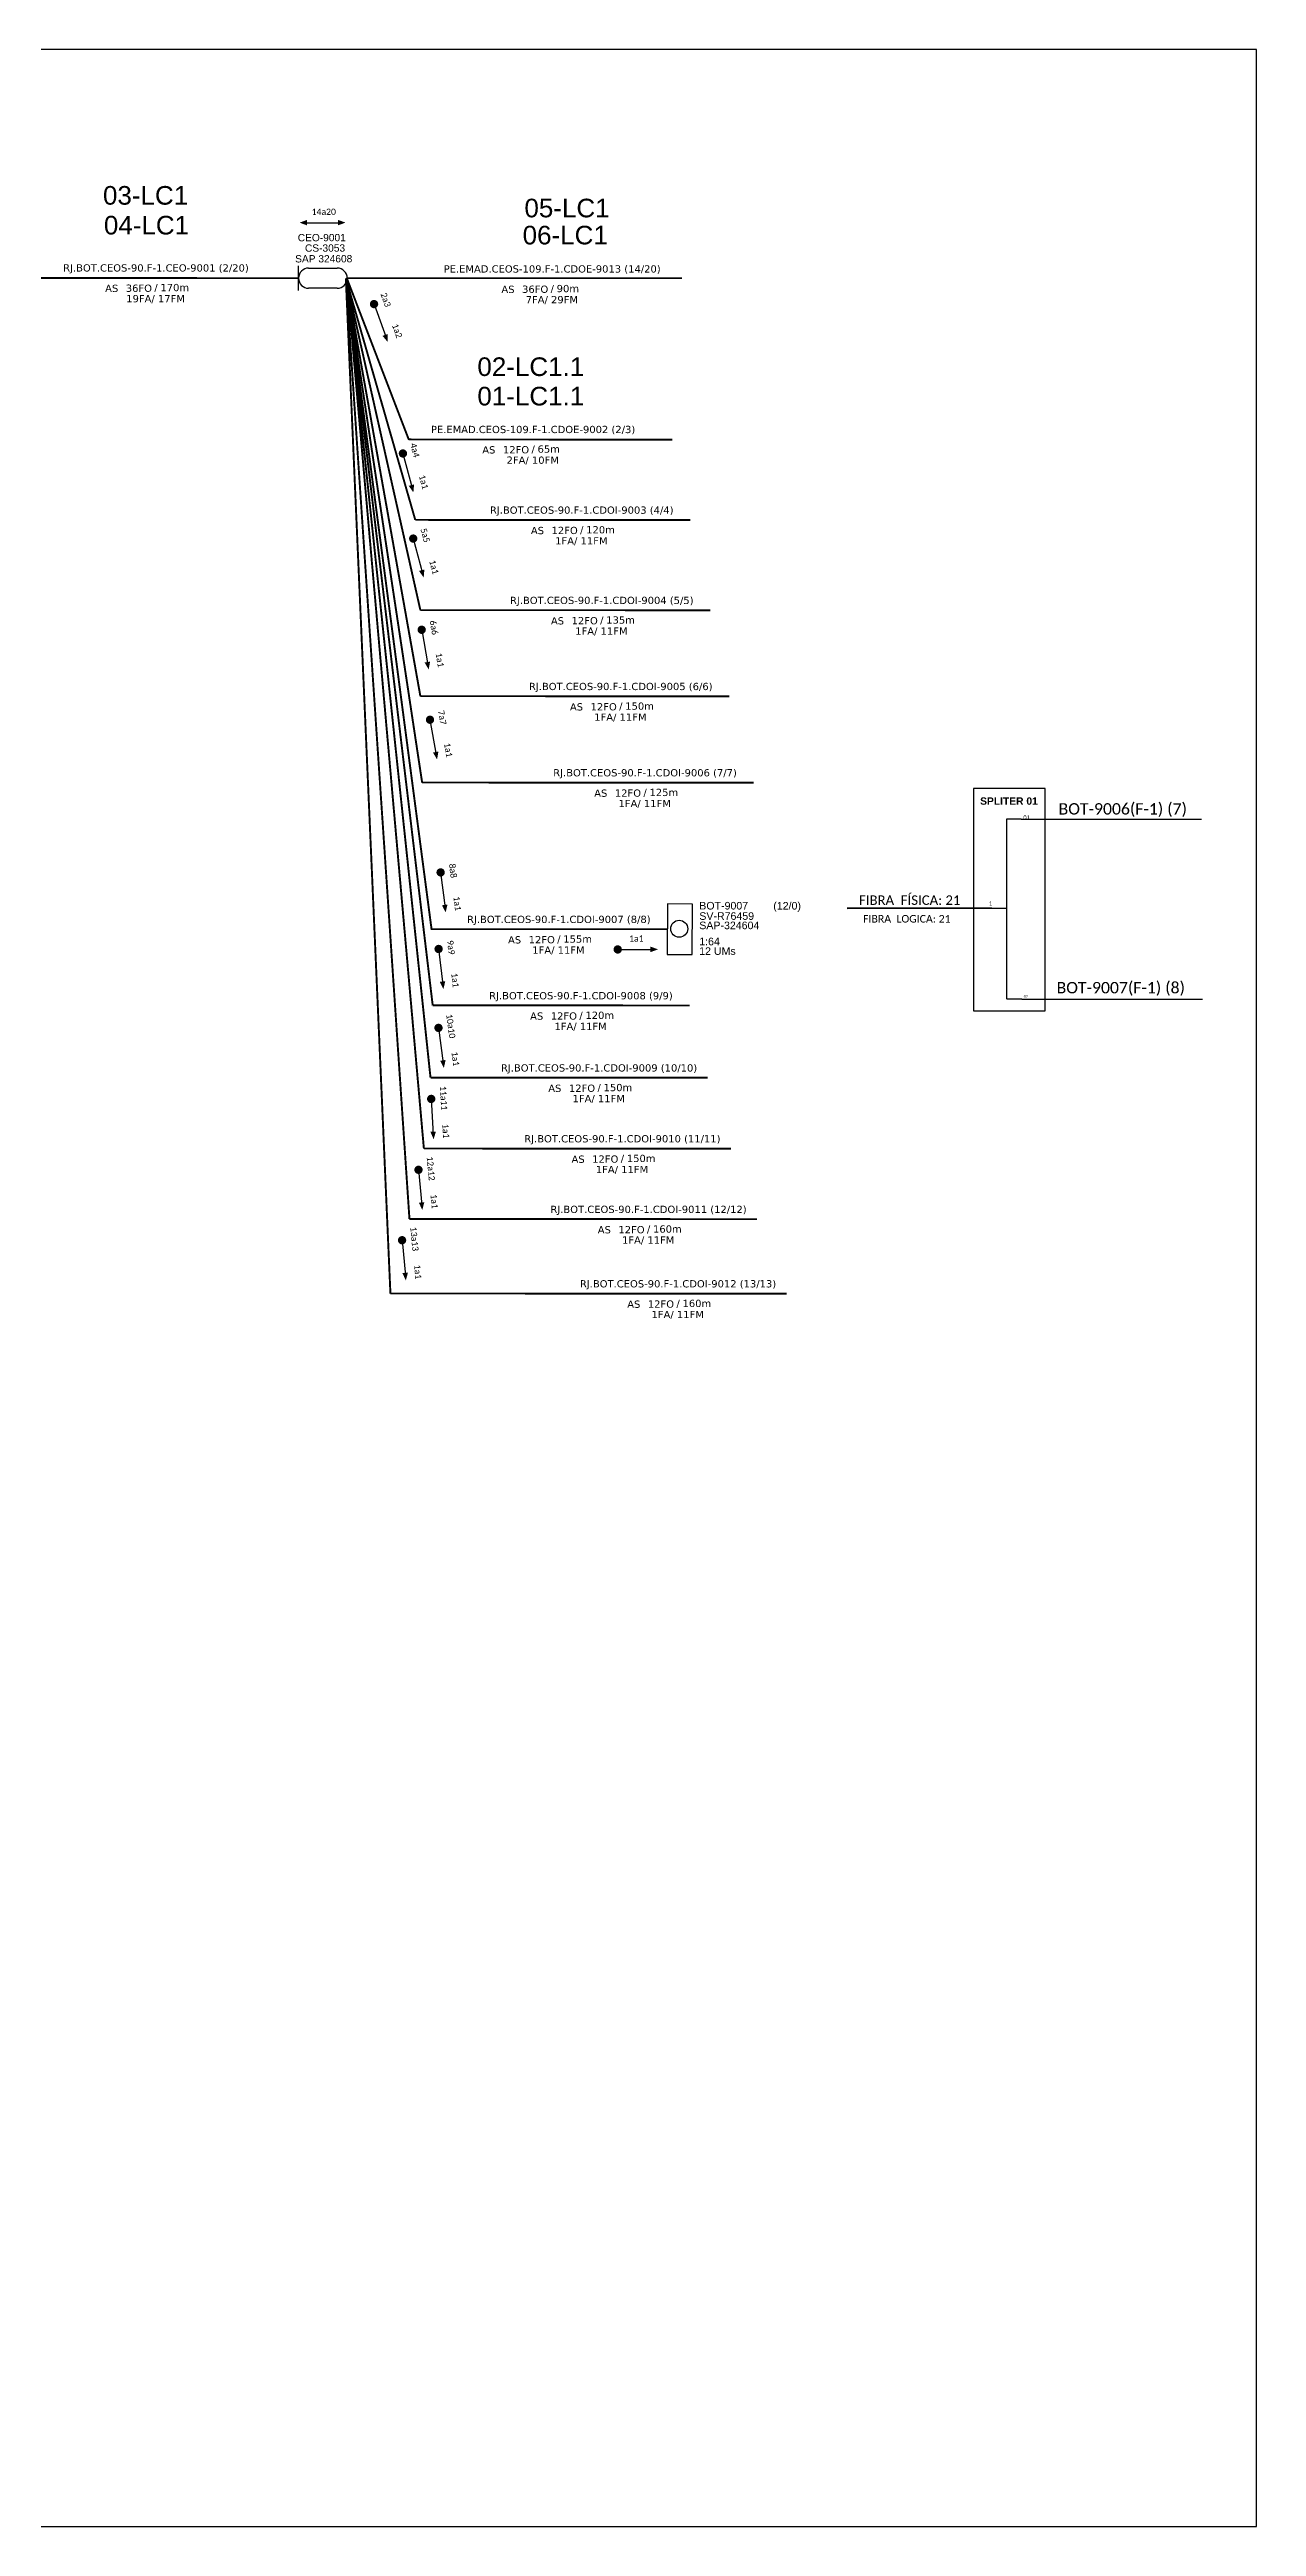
# Model space of a CAD drawing. Header units: inches. Extents: x 0 to 839, y 0 to 594.
# Drawn here: x 549 to 839, y 0 to 594 of the extents above; entities that cross this region are included whole.
import ezdxf
from ezdxf.enums import TextEntityAlignment as Align

# ---------------------------------------------------------------- set-up
doc = ezdxf.new("R2010")
doc.units = ezdxf.units.IN
doc.header["$LTSCALE"] = 0.5
for name, color, linetype, lineweight in [("20.0-LEGENDA DOS CDO'S", 1, 'Continuous', 0), ('20.2-CDO_POSTE', 1, 'Continuous', 5), ('40.1-ETIQUETAS', 1, 'Continuous', 20)]:
    doc.layers.add(name, color=color, linetype=linetype, lineweight=lineweight)
for name, color, linetype in [('20.4-CEOS', 1, 'Continuous'), ('CAP a instalar', 1, 'Continuous'), ('LANCES CORD', 7, 'Continuous'), ('Meio Fio', 134, 'Continuous'), ('SETA', 7, 'Continuous'), ('UNIFILAR', 7, 'Continuous')]:
    doc.layers.add(name, color=color, linetype=linetype)
doc.styles.add('ARIAL', font='arial.ttf')
doc.styles.add('MtXpl_Calibri', font='calibri.ttf')
doc.styles.add('siredit', font='verdana.ttf')
doc.styles.get("Standard").update_dxf_attribs({"font": 'arial.ttf'})
doc.linetypes.add('FENCELINE1', pattern='A,0.25,-0.1,[133,ltypeshp.shx,S=0.1,R=0,X=-0.1,Y=0],-0.1,1', length=1.45)

# ---------------------------------------------------------------- blocks, each defined once
blk = doc.blocks.new('CDOE-TEXTO PADRÃO')
at = {"layer": "20.0-LEGENDA DOS CDO'S", "color": 0, "style": 'ARIAL'}
for tag, p in [('CDO_N', (0.49, 7.39)), ('CORDOALHA', (0.5, 4.33)), ('SAP', (0.51, 1.67)), ('SPLITER_1', (0.59, -0.91)), ('SPLITER_2', (0.6, -3.55)), ('(XX-XX_F)S', (0.54, -8.29)), ('(XX-XX_L)S', (0.55, -10.83)), ('UMS', (0.55, -13.15))]:
    blk.add_attdef(tag, p, '', height=1.7, rotation=0.11799, dxfattribs=at)
blk.add_attdef('FIBRAS_UTILIZADAS', text='', height=1.7, rotation=0.11799, dxfattribs=at).set_placement((19.77, 7.43), align=Align.CENTER)
blk = doc.blocks.new('ETIQUETA_RS5F')
at = {"layer": '40.1-ETIQUETAS', "color": 0, "style": 'siredit'}
blk.add_text('/', height=1.5, dxfattribs=at).set_placement((1.55, -1.95), align=Align.MIDDLE_RIGHT)
for tag, p in [('ETIQUETA_R_SECUNDARIA', (1.18, 2.1)), ('ETIQUETA_R_PRIMARIA', (1.18, 4.1)), ('F_ATIVAS/F_MORTAS', (1.11, -4.24))]:
    blk.add_attdef(tag, text='', height=1.5, dxfattribs=at).set_placement(p, align=Align.MIDDLE_CENTER)
for tag, p in [('TIPO_CABO', (-6.62, -2.12)), ('CAP_CABO', (0.37, -2.09))]:
    blk.add_attdef(tag, text='', height=1.5, dxfattribs=at).set_placement(p, align=Align.MIDDLE_RIGHT)
blk.add_attdef('METROS', text='', height=1.5, dxfattribs=at).set_placement((2.11, -1.95), align=Align.MIDDLE_LEFT)
for tag, p in [('FUSÃO_1', (0.82, -8.39)), ('FUSÃO_2', (0.82, -10.6)), ('FUSÃO_3', (0.82, -12.93)), ('FUSÃO_4', (0.82, -15.14)), ('FUSÃO_5', (0.82, -17.16))]:
    blk.add_attdef(tag, text='', height=1.5, dxfattribs=at).set_placement(p, align=Align.CENTER)
blk = doc.blocks.new('SAN')
at = {"layer": 'SETA'}
blk.add_lwpolyline([(-2.58, 0), (6.02, 0)], dxfattribs=at)
for points in [[(-2.1, -0.66), (-3.93, 0), (-2.1, 0.67)], [(5.33, 0.68), (7.16, 0.01), (5.33, -0.65)]]:
    blk.add_solid(points, dxfattribs=at)

msp = doc.modelspace()

# ---------------------------------------------------------------- linework, layer by layer
at = {"color": 7, "linetype": 'Continuous'}
for p, q in [((778.57, 409.42), (778.57, 366.23)), ((782.07, 409.42), (778.57, 409.42)), ((774.94, 388.11), (778.55, 388.11)), ((782.24, 366.27), (778.75, 366.27))]:
    msp.add_line(p, q, dxfattribs=at)
at = {"color": 10, "linetype": 'Continuous'}
for p, q in [((782.07, 409.42), (825.39, 409.4)), ((782.24, 366.27), (825.57, 366.26))]:
    msp.add_line(p, q, dxfattribs=at)
at = {"color": 1, "linetype": 'Continuous', "lineweight": 60}
msp.add_line((774.94, 388.11), (740.35, 388), dxfattribs=at)
msp.add_lwpolyline([(0, 0), (838.56, 0), (838.56, 594), (0, 594), (0, 0)])
at = {"color": 7, "const_width": 0.994}
msp.add_lwpolyline([(626.62, 533.43, 1), (626.96, 532.49, 1)], format="xyb", close=True, dxfattribs=at)
at = {"const_width": 0.994}
for points in [[(633.59, 497.61, 1), (633.85, 496.65, 1)], [(636.06, 477.2, 1), (636.32, 476.24, 1)], [(638.14, 455.34, 1), (638.31, 454.36, 1)], [(640.13, 433.76, 1), (640.3, 432.78, 1)], [(642.7, 397.16, 1), (642.83, 396.17, 1)], [(642.23, 378.8, 1), (642.34, 377.81, 1)], [(684.77, 378.19, 1), (685.77, 378.19, 1)], [(642.19, 359.87, 1), (642.32, 358.89, 1)], [(640.48, 342.84, 1), (640.54, 341.84, 1)], [(637.41, 325.84, 1), (637.5, 324.85, 1)], [(633.47, 308.95, 1), (633.56, 307.96, 1)]]:
    msp.add_lwpolyline(points, format="xyb", close=True, dxfattribs=at)
at = {"color": 7}
msp.add_lwpolyline([(770.65, 363.47), (787.83, 363.47), (787.83, 416.82), (770.65, 416.82)], close=True, dxfattribs=at)
at = {"color": 1}
msp.add_lwpolyline([(697.16, 376.97), (703.17, 376.94), (703.24, 389.08), (697.23, 389.12)], close=True, dxfattribs=at)
at = {"layer": '20.4-CEOS', "color": 5}
for p, q in [((608.67, 536.24), (608.67, 542.1)), ((611.1, 541.6), (617.92, 541.6)), ((617.92, 536.74), (611.1, 536.74))]:
    msp.add_line(p, q, dxfattribs=at)
for centre, start, end in [((611.1, 539.17), 90, 270), ((617.92, 539.17), 270, 90)]:
    msp.add_arc(centre, 2.43, start, end, dxfattribs=at)
at = {"layer": 'CAP a instalar', "color": 7, "linetype": 'FENCELINE1', "ltscale": 7, "const_width": 0.464}
for points in [[(532.96, 539.2), (608.67, 539.17)], [(620.26, 539.14), (635.15, 500.4)], [(620.46, 539.17), (700.69, 539.17)], [(635.1, 500.49), (698.4, 500.46)]]:
    msp.add_lwpolyline(points, dxfattribs=at)
at = {"layer": 'CAP a instalar', "color": 252, "linetype": 'FENCELINE1', "ltscale": 7, "const_width": 0.464}
for points in [[(620.02, 539.17), (636.68, 481.21)], [(620.02, 539.17), (637.91, 459.56)], [(620.02, 539.17), (637.91, 438.93)], [(620.02, 539.17), (638.33, 418.22)], [(620.02, 539.17), (640.87, 364.77)], [(620.02, 539.17), (640.34, 347.45)], [(620.02, 539.17), (635.29, 313.53)], [(620.02, 539.17), (630.72, 295.68)], [(620.23, 539.17), (638.75, 330.45)], [(636.68, 481.21), (702.69, 481.19)], [(637.91, 459.56), (707.49, 459.54)], [(637.91, 438.93), (712.05, 438.91)], [(638.33, 418.22), (717.88, 418.21)], [(640.87, 364.77), (702.5, 364.75)], [(640.34, 347.45), (706.85, 347.43)], [(638.75, 330.45), (712.44, 330.43)], [(635.29, 313.53), (718.72, 313.51)], [(630.72, 295.68), (725.8, 295.66)]]:
    msp.add_lwpolyline(points, dxfattribs=at)
at = {"layer": 'CAP a instalar', "color": 1, "linetype": 'FENCELINE1', "ltscale": 7}
msp.add_lwpolyline([(620.02, 539.17, 0.464, 0.464, 0), (640.59, 383.06, 0.464, 0.464, 0), (697.19, 383.05, 0.464, 0.464, 0)], format="xyseb", dxfattribs=at)
at = {"layer": 'Meio Fio', "color": 1}
msp.add_circle((700.03, 383.16), 2.03, dxfattribs=at)
at = {"layer": 'SETA', "color": 7}
msp.add_lwpolyline([(626.79, 532.96), (629.67, 524.91)], dxfattribs=at)
at = {"layer": 'SETA'}
for points in [[(633.72, 497.13), (635.92, 488.87)], [(636.19, 476.72), (638.4, 468.46)], [(638.22, 454.85), (639.69, 446.43)], [(640.21, 433.27), (641.7, 424.85)], [(642.76, 396.67), (643.82, 388.18)], [(642.29, 378.3), (643.3, 369.82)], [(685.27, 378.19), (693.82, 378.19)], [(642.26, 359.38), (643.39, 350.91)], [(640.51, 342.34), (641.01, 333.81)], [(637.45, 325.35), (638.25, 316.84)], [(633.51, 308.45), (634.31, 299.94)]]:
    msp.add_lwpolyline(points, dxfattribs=at)
for points in [[(630.08, 525.79), (630.07, 523.85), (628.83, 525.34)], [(636.4, 489.71), (636.23, 487.78), (635.12, 489.37)], [(638.87, 469.3), (638.7, 467.37), (637.59, 468.96)], [(640.24, 447.23), (639.9, 445.32), (638.93, 447)], [(642.24, 425.65), (641.91, 423.74), (640.94, 425.42)], [(644.41, 388.95), (643.98, 387.06), (643.09, 388.78)], [(693.13, 378.87), (694.95, 378.21), (693.13, 377.55)], [(643.89, 370.58), (643.44, 368.69), (642.57, 370.42)], [(643.96, 351.68), (643.55, 349.78), (642.65, 351.5)], [(641.64, 334.53), (641.09, 332.67), (640.32, 334.45)], [(638.86, 317.59), (638.37, 315.71), (637.54, 317.46)], [(634.92, 300.69), (634.43, 298.81), (633.6, 300.56)]]:
    msp.add_solid(points, dxfattribs=at)

# ---------------------------------------------------------------- block references
at = {"layer": '20.2-CDO_POSTE', "color": 5}
ref = msp.add_blockref('CDOE-TEXTO PADRÃO', (608.37, 541.06), dxfattribs=dict(at, xscale=1.028574807568508, yscale=1.028574807568508, zscale=1.028574807568508))
ref.add_attrib('CDO_N', 'CEO-9001', (608.48, 548.01), dxfattribs={"layer": "20.0-LEGENDA DOS CDO'S", "color": 0, "height": 1.748, "rotation": 0.11799, "style": 'ARIAL'})
ref.add_attrib('CORDOALHA', 'CS-3053', (610.21, 545.52), dxfattribs={"layer": "20.0-LEGENDA DOS CDO'S", "color": 0, "height": 1.748, "rotation": 0.11799, "style": 'ARIAL'})
ref.add_attrib('SAP', 'SAP 324608', (607.86, 542.94), dxfattribs={"layer": "20.0-LEGENDA DOS CDO'S", "color": 0, "height": 1.748, "rotation": 0.11799, "style": 'ARIAL'})
at = {"layer": '40.1-ETIQUETAS', "color": 7}
ref = msp.add_blockref('ETIQUETA_RS5F', (573.07, 539.19), dxfattribs=dict(at, xscale=1.159809873027176, yscale=1.159809873027176, zscale=1.159809873027176))
ref.add_attrib('ETIQUETA_R_SECUNDARIA', 'RJ.BOT.CEOS-90.F-1.CEO-9001 (2/20)', dxfattribs={"color": 0, "height": 1.7397, "style": 'siredit'}).set_placement((574.45, 541.63), align=Align.MIDDLE_CENTER)
ref.add_attrib('TIPO_CABO', 'AS', dxfattribs={"color": 0, "height": 1.74, "style": 'siredit'}).set_placement((565.4, 536.73), align=Align.MIDDLE_RIGHT)
ref.add_attrib('CAP_CABO', '36FO', dxfattribs={"color": 0, "height": 1.74, "style": 'siredit'}).set_placement((573.5, 536.76), align=Align.MIDDLE_RIGHT)
ref.add_attrib('METROS', '170m', dxfattribs={"color": 0, "height": 1.74, "style": 'siredit'}).set_placement((575.52, 536.92), align=Align.MIDDLE_LEFT)
ref.add_attrib('F_ATIVAS/F_MORTAS', '19FA/ 17FM', dxfattribs={"color": 0, "height": 1.74, "style": 'siredit'}).set_placement((574.36, 534.26), align=Align.MIDDLE_CENTER)
ref = msp.add_blockref('ETIQUETA_RS5F', (668.17, 538.95), dxfattribs=dict(at, xscale=1.159809873027176, yscale=1.159809873027176, zscale=1.159809873027176))
ref.add_attrib('ETIQUETA_R_SECUNDARIA', 'PE.EMAD.CEOS-109.F-1.CDOE-9013 (14/20)', dxfattribs={"color": 0, "height": 1.7397, "style": 'siredit'}).set_placement((669.54, 541.39), align=Align.MIDDLE_CENTER)
ref.add_attrib('TIPO_CABO', 'AS', dxfattribs={"color": 0, "height": 1.74, "style": 'siredit'}).set_placement((660.5, 536.49), align=Align.MIDDLE_RIGHT)
ref.add_attrib('CAP_CABO', '36FO', dxfattribs={"color": 0, "height": 1.74, "style": 'siredit'}).set_placement((668.6, 536.52), align=Align.MIDDLE_RIGHT)
ref.add_attrib('METROS', '90m', dxfattribs={"color": 0, "height": 1.74, "style": 'siredit'}).set_placement((670.62, 536.68), align=Align.MIDDLE_LEFT)
ref.add_attrib('F_ATIVAS/F_MORTAS', '7FA/ 29FM', dxfattribs={"color": 0, "height": 1.74, "style": 'siredit'}).set_placement((669.46, 534.02), align=Align.MIDDLE_CENTER)
ref = msp.add_blockref('ETIQUETA_RS5F', (663.58, 500.45), dxfattribs=dict(at, xscale=1.159809873027176, yscale=1.159809873027176, zscale=1.159809873027176))
ref.add_attrib('ETIQUETA_R_SECUNDARIA', 'PE.EMAD.CEOS-109.F-1.CDOE-9002 (2/3)', dxfattribs={"color": 0, "height": 1.7397, "style": 'siredit'}).set_placement((664.95, 502.89), align=Align.MIDDLE_CENTER)
ref.add_attrib('TIPO_CABO', 'AS', dxfattribs={"color": 0, "height": 1.74, "style": 'siredit'}).set_placement((655.91, 498), align=Align.MIDDLE_RIGHT)
ref.add_attrib('CAP_CABO', '12FO', dxfattribs={"color": 0, "height": 1.74, "style": 'siredit'}).set_placement((664.01, 498.03), align=Align.MIDDLE_RIGHT)
ref.add_attrib('METROS', '65m', dxfattribs={"color": 0, "height": 1.74, "style": 'siredit'}).set_placement((666.03, 498.19), align=Align.MIDDLE_LEFT)
ref.add_attrib('F_ATIVAS/F_MORTAS', '2FA/ 10FM', dxfattribs={"color": 0, "height": 1.74, "style": 'siredit'}).set_placement((664.87, 495.53), align=Align.MIDDLE_CENTER)
at = {"layer": '40.1-ETIQUETAS', "color": 252}
ref = msp.add_blockref('ETIQUETA_RS5F', (675.25, 481.11), dxfattribs=dict(at, xscale=1.159809873027176, yscale=1.159809873027176, zscale=1.159809873027176))
ref.add_attrib('ETIQUETA_R_SECUNDARIA', 'RJ.BOT.CEOS-90.F-1.CDOI-9003 (4/4)', dxfattribs={"color": 0, "height": 1.7397, "style": 'siredit'}).set_placement((676.63, 483.55), align=Align.MIDDLE_CENTER)
ref.add_attrib('TIPO_CABO', 'AS', dxfattribs={"color": 0, "height": 1.74, "style": 'siredit'}).set_placement((667.58, 478.65), align=Align.MIDDLE_RIGHT)
ref.add_attrib('CAP_CABO', '12FO', dxfattribs={"color": 0, "height": 1.74, "style": 'siredit'}).set_placement((675.68, 478.68), align=Align.MIDDLE_RIGHT)
ref.add_attrib('METROS', '120m', dxfattribs={"color": 0, "height": 1.74, "style": 'siredit'}).set_placement((677.7, 478.84), align=Align.MIDDLE_LEFT)
ref.add_attrib('F_ATIVAS/F_MORTAS', '1FA/ 11FM', dxfattribs={"color": 0, "height": 1.74, "style": 'siredit'}).set_placement((676.54, 476.18), align=Align.MIDDLE_CENTER)
ref = msp.add_blockref('ETIQUETA_RS5F', (680.06, 459.45), dxfattribs=dict(at, xscale=1.159809873027176, yscale=1.159809873027176, zscale=1.159809873027176))
ref.add_attrib('ETIQUETA_R_SECUNDARIA', 'RJ.BOT.CEOS-90.F-1.CDOI-9004 (5/5)', dxfattribs={"color": 0, "height": 1.7397, "style": 'siredit'}).set_placement((681.44, 461.9), align=Align.MIDDLE_CENTER)
ref.add_attrib('TIPO_CABO', 'AS', dxfattribs={"color": 0, "height": 1.74, "style": 'siredit'}).set_placement((672.39, 457), align=Align.MIDDLE_RIGHT)
ref.add_attrib('CAP_CABO', '12FO', dxfattribs={"color": 0, "height": 1.74, "style": 'siredit'}).set_placement((680.49, 457.03), align=Align.MIDDLE_RIGHT)
ref.add_attrib('METROS', '135m', dxfattribs={"color": 0, "height": 1.74, "style": 'siredit'}).set_placement((682.51, 457.19), align=Align.MIDDLE_LEFT)
ref.add_attrib('F_ATIVAS/F_MORTAS', '1FA/ 11FM', dxfattribs={"color": 0, "height": 1.74, "style": 'siredit'}).set_placement((681.35, 454.53), align=Align.MIDDLE_CENTER)
ref = msp.add_blockref('ETIQUETA_RS5F', (684.62, 438.82), dxfattribs=dict(at, xscale=1.159809873027176, yscale=1.159809873027176, zscale=1.159809873027176))
ref.add_attrib('ETIQUETA_R_SECUNDARIA', 'RJ.BOT.CEOS-90.F-1.CDOI-9005 (6/6)', dxfattribs={"color": 0, "height": 1.7397, "style": 'siredit'}).set_placement((685.99, 441.26), align=Align.MIDDLE_CENTER)
ref.add_attrib('TIPO_CABO', 'AS', dxfattribs={"color": 0, "height": 1.74, "style": 'siredit'}).set_placement((676.95, 436.37), align=Align.MIDDLE_RIGHT)
ref.add_attrib('CAP_CABO', '12FO', dxfattribs={"color": 0, "height": 1.74, "style": 'siredit'}).set_placement((685.05, 436.39), align=Align.MIDDLE_RIGHT)
ref.add_attrib('METROS', '150m', dxfattribs={"color": 0, "height": 1.74, "style": 'siredit'}).set_placement((687.07, 436.55), align=Align.MIDDLE_LEFT)
ref.add_attrib('F_ATIVAS/F_MORTAS', '1FA/ 11FM', dxfattribs={"color": 0, "height": 1.74, "style": 'siredit'}).set_placement((685.91, 433.9), align=Align.MIDDLE_CENTER)
ref = msp.add_blockref('ETIQUETA_RS5F', (690.45, 418.12), dxfattribs=dict(at, xscale=1.159809873027176, yscale=1.159809873027176, zscale=1.159809873027176))
ref.add_attrib('ETIQUETA_R_SECUNDARIA', 'RJ.BOT.CEOS-90.F-1.CDOI-9006 (7/7)', dxfattribs={"color": 0, "height": 1.7397, "style": 'siredit'}).set_placement((691.82, 420.56), align=Align.MIDDLE_CENTER)
ref.add_attrib('TIPO_CABO', 'AS', dxfattribs={"color": 0, "height": 1.74, "style": 'siredit'}).set_placement((682.77, 415.67), align=Align.MIDDLE_RIGHT)
ref.add_attrib('CAP_CABO', '12FO', dxfattribs={"color": 0, "height": 1.74, "style": 'siredit'}).set_placement((690.87, 415.69), align=Align.MIDDLE_RIGHT)
ref.add_attrib('METROS', '125m', dxfattribs={"color": 0, "height": 1.74, "style": 'siredit'}).set_placement((692.89, 415.85), align=Align.MIDDLE_LEFT)
ref.add_attrib('F_ATIVAS/F_MORTAS', '1FA/ 11FM', dxfattribs={"color": 0, "height": 1.74, "style": 'siredit'}).set_placement((691.74, 413.19), align=Align.MIDDLE_CENTER)
at = {"layer": '40.1-ETIQUETAS', "color": 1}
ref = msp.add_blockref('ETIQUETA_RS5F', (669.76, 382.96), dxfattribs=dict(at, xscale=1.159809873027176, yscale=1.159809873027176, zscale=1.159809873027176))
ref.add_attrib('ETIQUETA_R_SECUNDARIA', 'RJ.BOT.CEOS-90.F-1.CDOI-9007 (8/8)', dxfattribs={"color": 0, "height": 1.7397, "style": 'siredit'}).set_placement((671.13, 385.4), align=Align.MIDDLE_CENTER)
ref.add_attrib('TIPO_CABO', 'AS', dxfattribs={"color": 0, "height": 1.74, "style": 'siredit'}).set_placement((662.09, 380.5), align=Align.MIDDLE_RIGHT)
ref.add_attrib('CAP_CABO', '12FO', dxfattribs={"color": 0, "height": 1.74, "style": 'siredit'}).set_placement((670.19, 380.53), align=Align.MIDDLE_RIGHT)
ref.add_attrib('METROS', '155m', dxfattribs={"color": 0, "height": 1.74, "style": 'siredit'}).set_placement((672.21, 380.69), align=Align.MIDDLE_LEFT)
ref.add_attrib('F_ATIVAS/F_MORTAS', '1FA/ 11FM', dxfattribs={"color": 0, "height": 1.74, "style": 'siredit'}).set_placement((671.05, 378.03), align=Align.MIDDLE_CENTER)
at = {"layer": '40.1-ETIQUETAS', "color": 252}
ref = msp.add_blockref('ETIQUETA_RS5F', (675.07, 364.66), dxfattribs=dict(at, xscale=1.159809873027176, yscale=1.159809873027176, zscale=1.159809873027176))
ref.add_attrib('ETIQUETA_R_SECUNDARIA', 'RJ.BOT.CEOS-90.F-1.CDOI-9008 (9/9)', dxfattribs={"color": 0, "height": 1.7397, "style": 'siredit'}).set_placement((676.44, 367.1), align=Align.MIDDLE_CENTER)
ref.add_attrib('TIPO_CABO', 'AS', dxfattribs={"color": 0, "height": 1.74, "style": 'siredit'}).set_placement((667.39, 362.21), align=Align.MIDDLE_RIGHT)
ref.add_attrib('CAP_CABO', '12FO', dxfattribs={"color": 0, "height": 1.74, "style": 'siredit'}).set_placement((675.49, 362.23), align=Align.MIDDLE_RIGHT)
ref.add_attrib('METROS', '120m', dxfattribs={"color": 0, "height": 1.74, "style": 'siredit'}).set_placement((677.52, 362.4), align=Align.MIDDLE_LEFT)
ref.add_attrib('F_ATIVAS/F_MORTAS', '1FA/ 11FM', dxfattribs={"color": 0, "height": 1.74, "style": 'siredit'}).set_placement((676.36, 359.74), align=Align.MIDDLE_CENTER)
ref = msp.add_blockref('ETIQUETA_RS5F', (679.42, 347.34), dxfattribs=dict(at, xscale=1.159809873027176, yscale=1.159809873027176, zscale=1.159809873027176))
ref.add_attrib('ETIQUETA_R_SECUNDARIA', 'RJ.BOT.CEOS-90.F-1.CDOI-9009 (10/10)', dxfattribs={"color": 0, "height": 1.7397, "style": 'siredit'}).set_placement((680.79, 349.78), align=Align.MIDDLE_CENTER)
ref.add_attrib('TIPO_CABO', 'AS', dxfattribs={"color": 0, "height": 1.74, "style": 'siredit'}).set_placement((671.75, 344.89), align=Align.MIDDLE_RIGHT)
ref.add_attrib('CAP_CABO', '12FO', dxfattribs={"color": 0, "height": 1.74, "style": 'siredit'}).set_placement((679.85, 344.91), align=Align.MIDDLE_RIGHT)
ref.add_attrib('METROS', '150m', dxfattribs={"color": 0, "height": 1.74, "style": 'siredit'}).set_placement((681.87, 345.07), align=Align.MIDDLE_LEFT)
ref.add_attrib('F_ATIVAS/F_MORTAS', '1FA/ 11FM', dxfattribs={"color": 0, "height": 1.74, "style": 'siredit'}).set_placement((680.71, 342.42), align=Align.MIDDLE_CENTER)
ref = msp.add_blockref('ETIQUETA_RS5F', (685, 330.35), dxfattribs=dict(at, xscale=1.159809873027176, yscale=1.159809873027176, zscale=1.159809873027176))
ref.add_attrib('ETIQUETA_R_SECUNDARIA', 'RJ.BOT.CEOS-90.F-1.CDOI-9010 (11/11)', dxfattribs={"color": 0, "height": 1.7397, "style": 'siredit'}).set_placement((686.38, 332.79), align=Align.MIDDLE_CENTER)
ref.add_attrib('TIPO_CABO', 'AS', dxfattribs={"color": 0, "height": 1.74, "style": 'siredit'}).set_placement((677.33, 327.89), align=Align.MIDDLE_RIGHT)
ref.add_attrib('CAP_CABO', '12FO', dxfattribs={"color": 0, "height": 1.74, "style": 'siredit'}).set_placement((685.43, 327.92), align=Align.MIDDLE_RIGHT)
ref.add_attrib('METROS', '150m', dxfattribs={"color": 0, "height": 1.74, "style": 'siredit'}).set_placement((687.45, 328.08), align=Align.MIDDLE_LEFT)
ref.add_attrib('F_ATIVAS/F_MORTAS', '1FA/ 11FM', dxfattribs={"color": 0, "height": 1.74, "style": 'siredit'}).set_placement((686.29, 325.42), align=Align.MIDDLE_CENTER)
ref = msp.add_blockref('ETIQUETA_RS5F', (691.29, 313.42), dxfattribs=dict(at, xscale=1.159809873027176, yscale=1.159809873027176, zscale=1.159809873027176))
ref.add_attrib('ETIQUETA_R_SECUNDARIA', 'RJ.BOT.CEOS-90.F-1.CDOI-9011 (12/12)', dxfattribs={"color": 0, "height": 1.7397, "style": 'siredit'}).set_placement((692.66, 315.86), align=Align.MIDDLE_CENTER)
ref.add_attrib('TIPO_CABO', 'AS', dxfattribs={"color": 0, "height": 1.74, "style": 'siredit'}).set_placement((683.62, 310.97), align=Align.MIDDLE_RIGHT)
ref.add_attrib('CAP_CABO', '12FO', dxfattribs={"color": 0, "height": 1.74, "style": 'siredit'}).set_placement((691.72, 310.99), align=Align.MIDDLE_RIGHT)
ref.add_attrib('METROS', '160m', dxfattribs={"color": 0, "height": 1.74, "style": 'siredit'}).set_placement((693.74, 311.15), align=Align.MIDDLE_LEFT)
ref.add_attrib('F_ATIVAS/F_MORTAS', '1FA/ 11FM', dxfattribs={"color": 0, "height": 1.74, "style": 'siredit'}).set_placement((692.58, 308.5), align=Align.MIDDLE_CENTER)
ref = msp.add_blockref('ETIQUETA_RS5F', (698.37, 295.57), dxfattribs=dict(at, xscale=1.159809873027176, yscale=1.159809873027176, zscale=1.159809873027176))
ref.add_attrib('ETIQUETA_R_SECUNDARIA', 'RJ.BOT.CEOS-90.F-1.CDOI-9012 (13/13)', dxfattribs={"color": 0, "height": 1.7397, "style": 'siredit'}).set_placement((699.74, 298.01), align=Align.MIDDLE_CENTER)
ref.add_attrib('TIPO_CABO', 'AS', dxfattribs={"color": 0, "height": 1.74, "style": 'siredit'}).set_placement((690.7, 293.12), align=Align.MIDDLE_RIGHT)
ref.add_attrib('CAP_CABO', '12FO', dxfattribs={"color": 0, "height": 1.74, "style": 'siredit'}).set_placement((698.79, 293.15), align=Align.MIDDLE_RIGHT)
ref.add_attrib('METROS', '160m', dxfattribs={"color": 0, "height": 1.74, "style": 'siredit'}).set_placement((700.82, 293.31), align=Align.MIDDLE_LEFT)
ref.add_attrib('F_ATIVAS/F_MORTAS', '1FA/ 11FM', dxfattribs={"color": 0, "height": 1.74, "style": 'siredit'}).set_placement((699.66, 290.65), align=Align.MIDDLE_CENTER)
at = {"layer": 'UNIFILAR', "color": 5, "lineweight": -3, "xscale": 0.9943500411070679, "yscale": 0.9943500411070679, "zscale": 0.9943500411070679}
msp.add_blockref('SAN', (612.82, 552.48), dxfattribs=at)

# ---------------------------------------------------------------- texts
at = {"color": 1, "style": 'MtXpl_Calibri'}
msp.add_text('BOT-9007(F-1) (8)', height=2.7277, dxfattribs=at).set_placement((790.59, 367.66))
at = {"attachment_point": 5}
for s, insert, char_height, width in [('\\C7;\\fCalibri|b0|i0|c0|p34;14a20', (614.73, 555.09), 1.4915, 25.2155), ('{\\fArial|b1|i0|c0|p34;\\C10;SPLITER 01}', (779.16, 413.76), 1.7652, 17.1824), ('\\C7;\\fArial|b0|i0|;\\H1.0273588255048;01 ', (783.4, 409.81), 1.7652, 3.5401), ('{\\fCalibri|b0|i0|c0|p34;\\C7;BOT-9006(F-1) (7)}', (806.47, 411.61), 2.7277, 66.367), ('\\C7;\\fCalibri|b0|i0|c0|p34;FIBRA  FÍSICA: 21', (755.34, 390), 2.273, 34.3647), ('\\C7;\\fCalibri|b0|i0|c0|p34;FIBRA  LOGICA: 21', (754.65, 385.53), 1.8185, 34.3647), ('\\C7;\\fArial|b0|i0|;\\H1.0273588255048;1', (774.78, 389.18), 1.7652, 1.7485), ('\\C7;\\fCalibri|b0|i0|c0|p34;1a1', (689.74, 380.81), 1.4915, 25.2155), ('\\C7;\\fArial|b0|i0;\\H0.370941x;\\P02\\P', (783.2, 367.46), 1.7652, 3.737)]:
    msp.add_mtext(s, dxfattribs=dict(at, insert=insert, char_height=char_height, width=width))
at = {"color": 7, "insert": (629.6, 533.98), "char_height": 1.4915, "width": 25.2155, "attachment_point": 5, "rotation": 289.70576}
msp.add_mtext('\\C7;\\fCalibri|b0|i0|c0|p34;2a3', dxfattribs=at)
at = {"char_height": 1.4915, "attachment_point": 5}
for s, insert, width, rotation in [('\\C7;\\fCalibri|b0|i0|c0|p34;1a2', (632.33, 526.54), 25.2155, 289.70576), ('\\C7;\\fCalibri|b0|i0|c0|p34;4a4', (636.6, 497.92), 25.2155, 284.9567), ('\\C7;\\fCalibri|b0|i0|c0|p34;1a1', (638.7, 490.28), 29.4859, 284.9567), ('\\C7;\\fCalibri|b0|i0|c0|p34;5a5', (639.07, 477.51), 25.2155, 284.9567), ('\\C7;\\fCalibri|b0|i0|c0|p34;1a1', (641.17, 469.87), 25.2155, 284.9567), ('\\C7;\\fCalibri|b0|i0|c0|p34;6a6', (641.16, 455.38), 25.2155, 279.89946), ('\\C7;\\fCalibri|b0|i0|c0|p34;1a1', (642.58, 447.59), 25.2155, 279.89946), ('\\C7;\\fCalibri|b0|i0|c0|p34;7a7', (643.15, 433.8), 25.2155, 280.01112), ('\\C7;\\fCalibri|b0|i0|c0|p34;1a1', (644.59, 426.01), 25.2155, 280.01112), ('\\C7;\\fCalibri|b0|i0|c0|p34;8a8', (645.72, 397.05), 25.2155, 277.12118), ('\\C7;\\fCalibri|b0|i0|c0|p34;1a1', (646.77, 389.19), 25.2155, 277.12118), ('\\C7;\\fCalibri|b0|i0|c0|p34;9a9', (645.25, 378.67), 25.2155, 276.79551), ('\\C7;\\fCalibri|b0|i0|c0|p34;1a1', (646.24, 370.81), 25.2155, 276.79551), ('\\C7;\\fCalibri|b0|i0|c0|p34;10a10', (645.21, 359.79), 25.2155, 277.58155), ('\\C7;\\fCalibri|b0|i0|c0|p34;1a1', (646.32, 351.94), 25.2155, 277.58155), ('\\C7;\\fCalibri|b0|i0|c0|p34;11a11', (643.49, 342.53), 25.2155, 273.34708), ('\\C7;\\fCalibri|b0|i0|c0|p34;1a1', (644.01, 334.62), 25.2155, 273.34708), ('\\C7;\\fCalibri|b0|i0|c0|p34;12a12', (640.42, 325.64), 25.2155, 275.37376), ('\\C7;\\fCalibri|b0|i0|c0|p34;1a1', (641.23, 317.76), 25.2155, 275.37376), ('\\C7;\\fCalibri|b0|i0|c0|p34;13a13', (636.48, 308.75), 25.2155, 275.37376), ('\\C7;\\fCalibri|b0|i0|c0|p34;1a1', (637.28, 300.86), 25.2155, 275.37376)]:
    msp.add_mtext(s, dxfattribs=dict(at, insert=insert, width=width, rotation=rotation))
at = {"layer": "20.0-LEGENDA DOS CDO'S", "color": 1, "style": 'ARIAL'}
for s, p in [('SV-R76459', (704.85, 385.29)), ('BOT-9007', (704.84, 387.77)), ('SAP-324604', (704.84, 383.05)), ('1:64', (704.83, 379.19)), ('12 UMs', (704.82, 376.89))]:
    msp.add_text(s, height=1.82, rotation=359.97241, dxfattribs=at).set_placement(p)
msp.add_text('          (12/0)', height=1.8204, rotation=359.97241, dxfattribs=at).set_placement((722.39, 387.76), align=Align.CENTER)
at = {"layer": 'LANCES CORD', "color": 3, "char_height": 4.4616, "width": 26.5845, "attachment_point": 5}
for s, insert in [('\\fArial|b0|i0;03-LC1', (571.96, 559)), ('\\fArial|b0|i0;04-LC1', (572.18, 551.85)), ('\\fArial|b0|i0;05-LC1', (673.1, 555.96)), ('\\fArial|b0|i0;06-LC1', (672.67, 549.47)), ('{\\fArial|b0|i0|c0|p34;02-LC1.1}', (664.41, 517.91)), ('\\fArial|b0|i0;01-LC1.1', (664.41, 510.85))]:
    msp.add_mtext(s, dxfattribs=dict(at, insert=insert))

doc.saveas('drawing.dxf')
